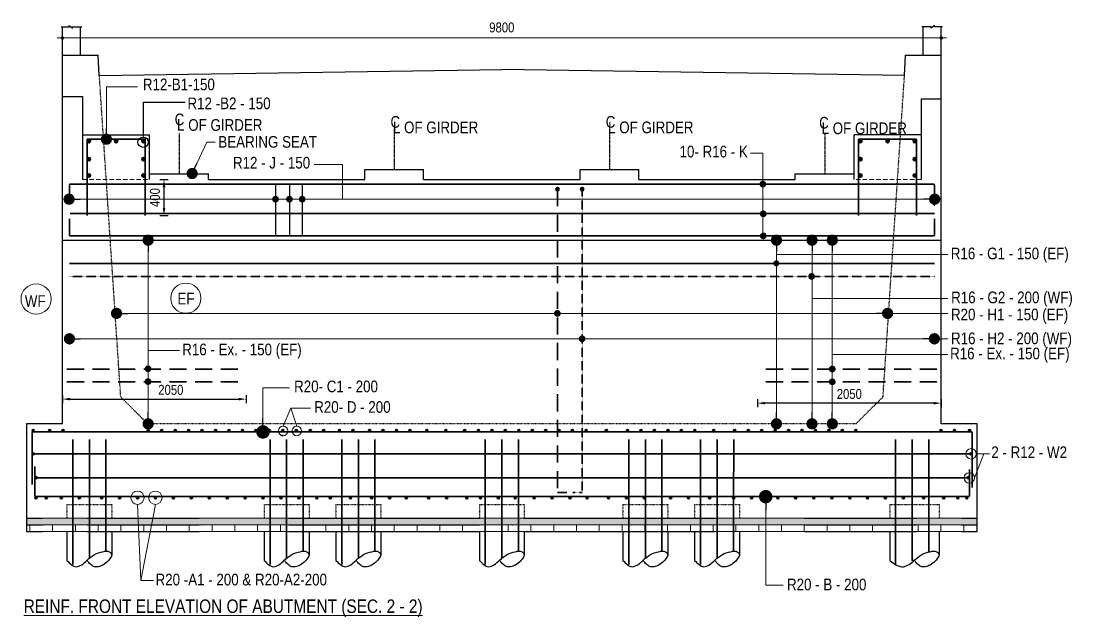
# Model space of a CAD drawing. Header units: millimetres. Extents: x -44822 to 222670, y -173707 to 25116.
# Drawn here: x 145347 to 157067, y -13335 to -6693 of the extents above; entities that cross this region are included whole.
import ezdxf

# ---------------------------------------------------------------- set-up
doc = ezdxf.new("R2010")
doc.units = ezdxf.units.MM
doc.header["$LTSCALE"] = 5
doc.header["$PDMODE"] = 2
for name, pattern in [('ACAD_ISO03W100', [30, 12, -18]), ('CENTER', [50.8, 31.75, -6.35, 6.35, -6.35]), ('DASHED', [0.75, 0.5, -0.25]), ('DASHEDX2', [38.1, 25.4, -12.7])]:
    doc.linetypes.add(name, pattern=pattern)
for name, color, linetype in [('Abutment W Line', 200, 'Continuous'), ('Ber-1', 12, 'Continuous'), ('Center Line', 34, 'Continuous'), ('Girder Line', 11, 'Continuous'), ('Pile', 11, 'Continuous'), ('Ralling', 6, 'Continuous'), ('SEC', 25, 'Continuous')]:
    doc.layers.add(name, color=color, linetype=linetype)
for name, color, linetype, lineweight in [('Ber', 12, 'Continuous', 35), ('Ber Top', 12, 'Continuous', 35), ('Dimision', 4, 'Continuous', 13), ('hatch', 7, 'Continuous', 0), ('Pire Line', 200, 'Continuous', 25), ('Text', 7, 'Continuous', 0)]:
    doc.layers.add(name, color=color, linetype=linetype, lineweight=lineweight)
doc.styles.get("Standard").update_dxf_attribs({"font": 'ARIALN.TTF'})
doc.dimstyles.new('dim_90', dxfattribs={"dimtxt": 90, "dimasz": 60, "dimexe": 45, "dimexo": 45, "dimgap": 45, "dimtad": 1, "dimdec": 0, "dimlfac": -1, "dimzin": 0, "dimdsep": 46, "dimtxsty": 'Standard', "dimcen": 45, "dimadec": 0, "dimazin": 0, "dimtfac": 1, "dimtdec": 0, "dimtix": 1, "dimtofl": 0, "dimtmove": 0, "dimatfit": 3, "dimfxl": 45, "dimfxlon": 1, "dimtolj": 1, "dimtzin": 0, "dimarcsym": 0})
doc.dimstyles.new('ISO-25', dxfattribs={"dimtxt": 75, "dimasz": 45, "dimexe": 125, "dimexo": 75.625, "dimgap": 60, "dimtad": 1, "dimdec": 0, "dimtxsty": 'Standard', "dimblk": 'DOT', "dimcen": 52.5, "dimclrd": 256, "dimclre": 256, "dimclrt": 256, "dimadec": 0, "dimazin": 0, "dimtfac": 1, "dimtdec": 0, "dimtix": 1, "dimtmove": 0, "dimatfit": 3, "dimldrblk": 'DOT', "dimfxl": 1, "dimlwd": -1, "dimarcsym": 0})
doc.dimstyles.new('ISO-75', dxfattribs={"dimtxt": 75, "dimasz": 1, "dimexe": 75, "dimexo": 75, "dimgap": 60, "dimtad": 1, "dimdec": 0, "dimtxsty": 'Standard', "dimblk": 'D_TIC', "dimcen": 52.5, "dimclrd": 256, "dimclre": 256, "dimclrt": 256, "dimadec": 0, "dimazin": 0, "dimtfac": 1, "dimtdec": 0, "dimtix": 1, "dimtmove": 0, "dimatfit": 3, "dimldrblk": 'DOT', "dimfxl": 75, "dimfxlon": 1, "dimlwd": -1, "dimarcsym": 0})

# ---------------------------------------------------------------- blocks, each defined once
blk = doc.blocks.new('_Dot')
at = {"color": 0, "linetype": 'ByBlock', "lineweight": -2}
blk.add_line((-0.5, 0), (-1, 0), dxfattribs=at)
at = {"color": 0, "linetype": 'ByBlock', "const_width": 0.5}
blk.add_lwpolyline([(-0.25, 0, 1), (0.25, 0, 1)], format="xyb", close=True, dxfattribs=at)
blk = doc.blocks.new('D_TIC')
at = {"layer": 'Dimision', "ltscale": 5}
for p, q in [((-60, 0), (60, 0)), ((0, 60), (0, -60))]:
    blk.add_line(p, q, dxfattribs=at)
at = {"layer": 'Dimision', "ltscale": 5, "const_width": 20}
blk.add_lwpolyline([(-10, 0, 1), (10, 0, 1)], format="xyb", close=True, dxfattribs=at)
blk = doc.blocks.new('*D227')
at = {"layer": 'Defpoints', "color": 0, "lineweight": 50, "transparency": 16777216}
for p in [(155609, -6881), (145809, -7120), (155609, -7095)]:
    blk.add_point(p, dxfattribs=at)
at = {"layer": 'Dimision', "lineweight": -2, "transparency": 16777216}
for p, q in [((145809, -6956), (145809, -6806)), ((155609, -6956), (155609, -6806))]:
    blk.add_line(p, q, dxfattribs=at)
at = {"layer": 'Dimision', "transparency": 16777216}
blk.add_line((145810, -6881), (155608, -6881), dxfattribs=at)
at = {"layer": 'Dimision', "transparency": 16777216, "rotation": 180}
blk.add_blockref('D_TIC', (145809, -6881), dxfattribs=at)
at = {"layer": 'Dimision', "transparency": 16777216}
blk.add_blockref('D_TIC', (155609, -6881), dxfattribs=at)
at = {"layer": 'Dimision', "transparency": 16777216, "insert": (150709, -6765), "char_height": 110, "attachment_point": 5}
blk.add_mtext('9800', dxfattribs=at)
blk = doc.blocks.new('*D243')
at = {"layer": 'Defpoints', "color": 0, "lineweight": 50, "transparency": 16777216}
for p in [(145809, -10714), (147859, -10714), (147859, -10907)]:
    blk.add_point(p, dxfattribs=at)
at = {"layer": 'Dimision', "color": 0, "lineweight": -2, "transparency": 16777216}
for p, q in [((145809, -10862), (145809, -10952)), ((147859, -10862), (147859, -10952)), ((145894, -10907), (147774, -10907))]:
    blk.add_line(p, q, dxfattribs=at)
at = {"layer": 'Dimision', "color": 0, "lineweight": 50, "transparency": 16777216}
for points in [[(145894, -10892), (145894, -10921), (145809, -10907)], [(147774, -10892), (147774, -10921), (147859, -10907)]]:
    blk.add_solid(points, dxfattribs=at)
at = {"layer": 'Dimision', "color": 0, "transparency": 16777216, "insert": (147018, -10804), "char_height": 110, "attachment_point": 5}
blk.add_mtext('\\A1;2050', dxfattribs=at)
blk = doc.blocks.new('*D244')
at = {"layer": 'Defpoints', "color": 0, "lineweight": 50, "transparency": 16777216}
for p in [(153559, -10714), (155609, -10714), (153559, -10952)]:
    blk.add_point(p, dxfattribs=at)
at = {"layer": 'Dimision', "color": 0, "lineweight": -2, "transparency": 16777216}
for p, q in [((153559, -10907), (153559, -10997)), ((155524, -10952), (153644, -10952)), ((155609, -10907), (155609, -10997))]:
    blk.add_line(p, q, dxfattribs=at)
at = {"layer": 'Dimision', "color": 0, "lineweight": 50, "transparency": 16777216}
for points in [[(153644, -10937), (153644, -10966), (153559, -10952)], [(155524, -10937), (155524, -10966), (155609, -10952)]]:
    blk.add_solid(points, dxfattribs=at)
at = {"layer": 'Dimision', "color": 0, "transparency": 16777216, "insert": (154584, -10850), "char_height": 110, "attachment_point": 5}
blk.add_mtext('\\A1;2050', dxfattribs=at)
blk = doc.blocks.new('*D248')
at = {"layer": 'Defpoints', "color": 0, "lineweight": 50, "transparency": 16777216}
for p in [(146732, -8460), (146942, -8460), (146732, -8860)]:
    blk.add_point(p, dxfattribs=at)
at = {"layer": 'Dimision', "color": 0, "lineweight": -2, "transparency": 16777216}
for p, q in [((146897, -8460), (146987, -8460)), ((146942, -8775), (146942, -8545)), ((146897, -8860), (146987, -8860))]:
    blk.add_line(p, q, dxfattribs=at)
at = {"layer": 'Dimision', "color": 0, "lineweight": 50, "transparency": 16777216}
for points in [[(146928, -8545), (146957, -8545), (146942, -8460)], [(146928, -8775), (146957, -8775), (146942, -8860)]]:
    blk.add_solid(points, dxfattribs=at)
at = {"layer": 'Dimision', "color": 0, "transparency": 16777216, "insert": (146841, -8660), "char_height": 110, "attachment_point": 5, "rotation": 90}
blk.add_mtext('\\A1;400', dxfattribs=at)

msp = doc.modelspace()

# ---------------------------------------------------------------- hatches: boundary and pattern name
at = {"layer": 'Ber'}
for points in [[(146084.2, -8029.6, 1), (146123.3, -8029.6, 1)], [(146427.7, -8029.6, -1), (146388.7, -8029.6, -1)], [(146732.2, -8029.6, -1), (146693.1, -8029.6, -1)], [(154686.7, -8029.6, 1), (154725.8, -8029.6, 1)], [(154991.2, -8029.6, 1), (155030.2, -8029.6, 1)], [(155334.7, -8029.6, -1), (155295.6, -8029.6, -1)], [(146084.2, -8231.8, 1), (146123.3, -8231.8, 1)], [(146732.2, -8231.8, -1), (146693.1, -8231.8, -1)], [(154686.7, -8231.8, 1), (154725.8, -8231.8, 1)], [(155334.7, -8231.8, -1), (155295.6, -8231.8, -1)], [(146084.2, -8414.9, 1), (146123.3, -8414.9, 1)], [(146732.2, -8414.9, -1), (146693.1, -8414.9, -1)], [(154686.7, -8414.9, 1), (154725.8, -8414.9, 1)], [(155334.7, -8414.9, -1), (155295.6, -8414.9, -1)], [(151347.4, -8566.6, 1), (151309.9, -8566.6, 1)], [(151622.6, -8566.6, 1), (151585.1, -8566.6, 1)], [(145495.8, -11259.6, 1), (145470.8, -11259.6, 1)], [(145679.4, -11259.6, 1), (145654.4, -11259.6, 1)], [(145829.4, -11259.6, 1), (145804.4, -11259.6, 1)], [(146779.4, -11259.6, 1), (146754.4, -11259.6, 1)], [(146929.4, -11259.6, 1), (146904.4, -11259.6, 1)], [(147079.4, -11259.6, 1), (147054.4, -11259.6, 1)], [(147229.4, -11259.6, 1), (147204.4, -11259.6, 1)], [(147379.4, -11259.6, 1), (147354.4, -11259.6, 1)], [(147529.4, -11259.6, 1), (147504.4, -11259.6, 1)], [(147679.4, -11259.6, 1), (147654.4, -11259.6, 1)], [(147829.4, -11259.6, 1), (147804.4, -11259.6, 1)], [(147979.4, -11259.6, 1), (147954.4, -11259.6, 1)], [(148129.4, -11259.6, 1), (148104.4, -11259.6, 1)], [(148279.4, -11259.6, 1), (148254.4, -11259.6, 1)], [(148429.4, -11259.6, 1), (148404.4, -11259.6, 1)], [(148586, -11259.6, 1), (148561, -11259.6, 1)], [(148734.9, -11259.6, 1), (148709.9, -11259.6, 1)], [(148911, -11259.6, 1), (148886, -11259.6, 1)], [(149061, -11259.6, 1), (149036, -11259.6, 1)], [(149247.1, -11259.6, 1), (149222.1, -11259.6, 1)], [(149397.1, -11259.6, 1), (149372.1, -11259.6, 1)], [(149547.1, -11259.6, 1), (149522.1, -11259.6, 1)], [(149697.1, -11259.6, 1), (149672.1, -11259.6, 1)], [(149885.5, -11259.6, 1), (149860.5, -11259.6, 1)], [(150097.1, -11259.6, 1), (150072.1, -11259.6, 1)], [(150307.8, -11259.6, 1), (150282.8, -11259.6, 1)], [(150461, -11259.6, 1), (150436, -11259.6, 1)], [(150611, -11259.6, 1), (150586, -11259.6, 1)], [(150761, -11259.6, 1), (150736, -11259.6, 1)], [(150911, -11259.6, 1), (150886, -11259.6, 1)], [(151061, -11259.6, 1), (151036, -11259.6, 1)], [(151211, -11259.6, 1), (151186, -11259.6, 1)], [(151361, -11259.6, 1), (151336, -11259.6, 1)], [(151509, -11259.6, 1), (151484, -11259.6, 1)], [(151662.1, -11259.6, 1), (151637.1, -11259.6, 1)], [(151888, -11259.6, 1), (151863, -11259.6, 1)], [(152123.5, -11259.6, 1), (152098.5, -11259.6, 1)], [(152273.5, -11259.6, 1), (152248.5, -11259.6, 1)], [(152423.5, -11259.6, 1), (152398.5, -11259.6, 1)], [(152573.5, -11259.6, 1), (152548.5, -11259.6, 1)], [(152723.5, -11259.6, 1), (152698.5, -11259.6, 1)], [(152873.5, -11259.6, 1), (152848.5, -11259.6, 1)], [(153084, -11259.6, 1), (153059, -11259.6, 1)], [(153319.4, -11259.6, 1), (153294.4, -11259.6, 1)], [(153469.4, -11259.6, 1), (153444.4, -11259.6, 1)], [(153619.4, -11259.6, 1), (153594.4, -11259.6, 1)], [(153769.4, -11259.6, 1), (153744.4, -11259.6, 1)], [(153919.4, -11259.6, 1), (153894.4, -11259.6, 1)], [(154069.4, -11259.6, 1), (154044.4, -11259.6, 1)], [(154219.4, -11259.6, 1), (154194.4, -11259.6, 1)], [(154369.4, -11259.6, 1), (154344.4, -11259.6, 1)], [(154519.4, -11259.6, 1), (154494.4, -11259.6, 1)], [(154669.4, -11259.6, 1), (154644.4, -11259.6, 1)], [(155619.4, -11259.6, 1), (155594.4, -11259.6, 1)], [(155769.4, -11259.6, 1), (155744.4, -11259.6, 1)], [(155912.4, -11259.6, 1), (155937.4, -11259.6, 1)], [(145496.8, -11516.2, -1), (145471.8, -11516.2, -1)], [(155928.7, -11516.2, 1), (155953.7, -11516.2, 1)], [(145526, -11782.5, -1), (145501, -11782.5, -1)], [(155899.5, -11782.5, 1), (155924.5, -11782.5, 1)], [(145525.8, -12004.6, -1), (145500.8, -12004.6, -1)], [(145641.5, -12004.6, -1), (145616.5, -12004.6, -1)], [(145809.4, -12004.6, -1), (145784.4, -12004.6, -1)], [(146009.4, -12004.6, -1), (145984.4, -12004.6, -1)], [(146259.4, -12004.6, -1), (146234.4, -12004.6, -1)], [(146459.4, -12004.6, -1), (146434.4, -12004.6, -1)], [(146659.4, -12004.6, -1), (146634.4, -12004.6, -1)], [(146859.4, -12004.6, -1), (146834.4, -12004.6, -1)], [(147059.4, -12004.6, -1), (147034.4, -12004.6, -1)], [(147259.4, -12004.6, -1), (147234.4, -12004.6, -1)], [(147459.4, -12004.6, -1), (147434.4, -12004.6, -1)], [(147659.4, -12004.6, -1), (147634.4, -12004.6, -1)], [(147859.4, -12004.6, -1), (147834.4, -12004.6, -1)], [(148059, -12004.6, -1), (148034, -12004.6, -1)], [(148259, -12004.6, -1), (148234, -12004.6, -1)], [(148459, -12004.6, -1), (148434, -12004.6, -1)], [(148659, -12004.6, -1), (148634, -12004.6, -1)], [(148808, -12004.6, -1), (148783, -12004.6, -1)], [(149034, -12004.6, -1), (149009, -12004.6, -1)], [(149270.2, -12004.6, -1), (149245.2, -12004.6, -1)], [(149470.2, -12004.6, -1), (149445.2, -12004.6, -1)], [(149656.4, -12004.6, -1), (149631.4, -12004.6, -1)], [(149906.9, -12004.6, -1), (149881.9, -12004.6, -1)], [(150106.9, -12004.6, -1), (150081.9, -12004.6, -1)], [(150330.9, -12004.6, -1), (150305.9, -12004.6, -1)], [(150484, -12004.6, -1), (150459, -12004.6, -1)], [(150684, -12004.6, -1), (150659, -12004.6, -1)], [(150870.3, -12004.6, -1), (150845.3, -12004.6, -1)], [(151082.3, -12004.6, -1), (151057.3, -12004.6, -1)], [(151282.3, -12004.6, -1), (151257.3, -12004.6, -1)], [(151482.3, -12004.6, -1), (151457.3, -12004.6, -1)], [(151673.7, -12004.6, -1), (151648.7, -12004.6, -1)], [(151911.4, -12004.6, -1), (151886.4, -12004.6, -1)], [(152111.4, -12004.6, -1), (152086.4, -12004.6, -1)], [(152311.4, -12004.6, -1), (152286.4, -12004.6, -1)], [(152603.5, -12004.6, -1), (152578.5, -12004.6, -1)], [(152803.5, -12004.6, -1), (152778.5, -12004.6, -1)], [(153038.9, -12004.6, -1), (153013.9, -12004.6, -1)], [(153307.3, -12004.6, -1), (153282.3, -12004.6, -1)], [(153507.3, -12004.6, -1), (153482.3, -12004.6, -1)], [(153799.4, -12004.6, -1), (153774.4, -12004.6, -1)], [(153999.4, -12004.6, -1), (153974.4, -12004.6, -1)], [(154201.2, -12004.6, -1), (154176.2, -12004.6, -1)], [(154402.1, -12004.6, -1), (154377.1, -12004.6, -1)], [(154602.1, -12004.6, -1), (154577.1, -12004.6, -1)], [(154799.4, -12004.6, -1), (154774.4, -12004.6, -1)], [(154999.4, -12004.6, -1), (154974.4, -12004.6, -1)], [(155199.4, -12004.6, -1), (155174.4, -12004.6, -1)], [(155425.3, -12004.6, -1), (155400.3, -12004.6, -1)], [(155649.4, -12004.6, -1), (155624.4, -12004.6, -1)], [(155806.5, -12004.6, -1), (155781.5, -12004.6, -1)], [(155907.4, -12004.6, 1), (155882.4, -12004.6, 1)]]:
    msp.add_hatch(color=256, dxfattribs=at).paths.add_polyline_path(points)
at = {"layer": 'Dimision'}
h = msp.add_hatch(color=256, dxfattribs=at)
h.paths.add_polyline_path([(153657.6, -8510.1), (153581.7, -8510.1, 1)])
h.paths.add_polyline_path([(153581.7, -8510.1), (153657.6, -8510.1, 1)])
h = msp.add_hatch(color=256, dxfattribs=at)
h.paths.add_polyline_path([(148223.3, -8678.4), (148147.4, -8678.4, 1)])
h.paths.add_polyline_path([(148147.4, -8678.4), (148223.3, -8678.4, 1)])
h = msp.add_hatch(color=256, dxfattribs=at)
h.paths.add_polyline_path([(148378.5, -8678.4), (148302.6, -8678.4, 1)])
h.paths.add_polyline_path([(148302.6, -8678.4), (148378.5, -8678.4, 1)])
h = msp.add_hatch(color=256, dxfattribs=at)
h.paths.add_polyline_path([(148521.1, -8678.4), (148445.2, -8678.4, 1)])
h.paths.add_polyline_path([(148445.2, -8678.4), (148521.1, -8678.4, 1)])
h = msp.add_hatch(color=256, dxfattribs=at)
h.paths.add_polyline_path([(153662.5, -8841.6), (153586.6, -8841.6, 1)])
h.paths.add_polyline_path([(153586.6, -8841.6), (153662.5, -8841.6, 1)])
h = msp.add_hatch(color=256, dxfattribs=at)
h.paths.add_polyline_path([(153662.5, -9087.6), (153586.6, -9087.6, 1)])
h.paths.add_polyline_path([(153586.6, -9087.6), (153662.5, -9087.6, 1)])
h = msp.add_hatch(color=256, dxfattribs=at)
h.paths.add_polyline_path([(153803.9, -9393.3), (153736.4, -9393.3, 1)])
h.paths.add_polyline_path([(153736.4, -9393.3), (153803.9, -9393.3, 1)])
h = msp.add_hatch(color=256, dxfattribs=at)
h.paths.add_polyline_path([(154201.5, -9539), (154125.6, -9539, 1)])
h.paths.add_polyline_path([(154125.6, -9539), (154201.5, -9539, 1)])
h = msp.add_hatch(color=256, dxfattribs=at)
h.paths.add_polyline_path([(151366.6, -9951.1), (151290.7, -9951.1, 1)])
h.paths.add_polyline_path([(151290.7, -9951.1), (151366.6, -9951.1, 1)])
h = msp.add_hatch(color=256, dxfattribs=at)
h.paths.add_polyline_path([(151641.8, -10234.1), (151565.9, -10234.1, 1)])
h.paths.add_polyline_path([(151565.9, -10234.1), (151641.8, -10234.1, 1)])
h = msp.add_hatch(color=256, dxfattribs=at)
h.paths.add_polyline_path([(146802, -10568.7), (146726.1, -10568.7, 1)])
h.paths.add_polyline_path([(146726.1, -10568.7), (146802, -10568.7, 1)])
h = msp.add_hatch(color=256, dxfattribs=at)
h.paths.add_polyline_path([(154356, -10571), (154431.9, -10571, -1)])
h.paths.add_polyline_path([(154431.9, -10571), (154356, -10571, -1)])
h = msp.add_hatch(color=256, dxfattribs=at)
h.paths.add_polyline_path([(146802, -10712), (146726.1, -10712, 1)])
h.paths.add_polyline_path([(146726.1, -10712), (146802, -10712, 1)])
h = msp.add_hatch(color=256, dxfattribs=at)
h.paths.add_polyline_path([(154356, -10714.2), (154431.9, -10714.2, -1)])
h.paths.add_polyline_path([(154431.9, -10714.2), (154356, -10714.2, -1)])
at = {"layer": 'hatch', "ltscale": 5}
h = msp.add_hatch(dxfattribs=at)
h.set_pattern_fill('AR-CONC', color=256, style=0)
h.set_pattern_definition([(50, (113441.85, -6794.22), (182.18467, -15.9391), [19.05, -209.55]), (355, (113441.85, -6794.22), (-35.2428, 191.05664), [15.24, -167.64]), (100.451, (113457.03, -6795.55), (146.9425, 175.1167), [16.19, -178.09]), (46.1842, (113441.85, -6743.42), (271.079, -42.0423), [28.575, -314.325]), (96.6356, (113464.44, -6746.92), (237.4042, 247.4256), [24.285, -267.135]), (351.184, (113441.85, -6743.42), (237.4046, 247.4251), [22.86, -251.46]), (21, (113467.25, -6756.12), (151.6149, -102.2655), [19.05, -209.55]), (326, (113467.25, -6756.12), (61.802, 184.188), [15.24, -167.64]), (71.4514, (113479.88, -6764.64), (213.4165, 81.92286), [16.19, -178.09]), (37.5, (113441.85, -6794.22), (3.0886, 84.55504), [0, -165.608, 0, -170.18, 0, -168.275]), (7.5, (113441.85, -6794.22), (66.81966, 100.18057), [0, -97.028, 0, -161.798, 0, -64.135]), (327.5, (113385.205, -6794.22), (135.5906, -5.72874), [0, -63.5, 0, -198.12, 0, -262.89]), (317.5, (113359.8, -6794.22), (148.12918, 25.4265), [0, -82.55, 0, -131.572, 0, -186.69])])
h.paths.add_polyline_path([(145409.4, -12232.1), (156009.4, -12232.1), (156009.4, -12307.1), (145409.4, -12307.1)])
at = {"layer": 'hatch'}
h = msp.add_hatch(dxfattribs=at)
h.set_pattern_fill('BRICK', color=256, scale=20, style=0)
h.set_pattern_definition([(0, (113441.85, -6794.22), (0, 127), []), (90, (113441.85, -6794.22), (-254, 2e-14), [127, -127]), (90, (113568.85, -6794.22), (-254, 2e-14), [-127, 127])])
edge = h.paths.add_edge_path()
edge.add_line((150524.4, -12307.1), (156009.4, -12307.1))
edge.add_line((156009.4, -12307.1), (156009.4, -12382.1))
edge.add_line((156009.4, -12382.1), (145409.4, -12382.1))
edge.add_line((145409.4, -12382.1), (145409.4, -12307.1))
edge.add_line((145409.4, -12307.1), (150459.4, -12307.1))

# ---------------------------------------------------------------- linework, layer by layer
at = {"layer": 'Abutment W Line'}
for p, q in [((145809.4, -7534.8), (146034.4, -7534.8)), ((146034.4, -7534.8), (146034.4, -8460.1)), ((155384.4, -7559.8), (155609.4, -7559.8)), ((155384.4, -7559.8), (155384.4, -8460.1)), ((146034.4, -7960.1), (146781.9, -7960.1)), ((146781.9, -8459.8), (146781.9, -7960.1)), ((155384.4, -7960.1), (154636.9, -7960.1)), ((154636.9, -8459.8), (154636.9, -7960.1)), ((146781.9, -8394.8), (147436.9, -8394.8)), ((147436.9, -8459.8), (147436.9, -8394.8)), ((149181.9, -8347.5), (149836.9, -8347.5)), ((149181.9, -8460.5), (149181.9, -8347.5)), ((149836.9, -8460.5), (149836.9, -8347.5)), ((151581.9, -8347.5), (152236.9, -8347.5)), ((151581.9, -8460.5), (151581.9, -8347.5)), ((152236.9, -8460.5), (152236.9, -8347.5)), ((153981.9, -8395.5), (154636.9, -8395.5)), ((153981.9, -8460.5), (153981.9, -8395.5)), ((154636.9, -8460.1), (154636.9, -8395.5)), ((147436.9, -8460.1), (149181.9, -8460.1)), ((149836.9, -8460.1), (151581.9, -8460.1)), ((152236.9, -8460.1), (153981.9, -8460.1)), ((145809.4, -9135.1), (155609.4, -9135.1))]:
    msp.add_line(p, q, dxfattribs=at)
at = {"layer": 'Abutment W Line', "linetype": 'DASHED', "lineweight": 5, "ltscale": 20}
for p, q in [((146034.4, -8460.1), (146781.9, -8460.1)), ((155384.4, -8460.1), (154636.9, -8460.1))]:
    msp.add_line(p, q, dxfattribs=at)
at = {"layer": 'Ber'}
for p, q in [((146084.4, -8010.1), (146731.9, -8010.1)), ((146084.4, -8859.8), (146084.4, -8010.1)), ((146731.9, -8859.8), (146731.9, -8010.1)), ((155334.4, -8010.1), (154686.9, -8010.1)), ((154686.9, -8859.8), (154686.9, -8010.1)), ((155334.4, -8859.8), (155334.4, -8010.1)), ((145886.6, -8697.6), (145886.6, -8520.1)), ((145896.6, -8510.1), (155525.2, -8510.1)), ((155534.4, -8697.6), (155534.4, -8520.1)), ((145886.6, -9075.1), (145886.6, -8897.6)), ((145896.6, -8839.1), (155533.4, -8839.1)), ((155534.4, -9075.1), (155534.4, -8897.6)), ((145896.6, -9085.1), (155521.6, -9085.1)), ((145886.5, -9393.3), (155534.4, -9393.3)), ((145470.8, -11284.6), (145470.8, -11857.4)), ((155946.2, -11272.1), (145483.3, -11272.1)), ((146109.4, -11355.2), (146109.4, -12684.7)), ((148309.4, -11355.2), (148309.4, -12684.7)), ((149109.4, -11355.2), (149109.4, -12684.7)), ((150709.4, -11355.2), (150709.4, -12684.7)), ((152309.4, -11355.2), (152309.4, -12684.7)), ((153109.4, -11355.2), (153109.4, -12684.7)), ((155284.4, -11355.2), (155284.4, -12710.7)), ((155955.2, -11891), (155955.2, -11284.6)), ((145484.3, -11516.2), (155941.2, -11516.2)), ((145500.8, -11979.6), (145500.8, -11656.1)), ((155925.2, -11690), (155925.2, -11979.6)), ((155912, -11782.5), (145516.1, -11782.5)), ((155912.3, -11992.1), (145513.3, -11992.1))]:
    msp.add_line(p, q, dxfattribs=at)
at = {"layer": 'Ber', "linetype": 'DASHEDX2', "ltscale": 0.02}
for p, q in [((151603.8, -8566.6), (151603.8, -11946.3)), ((145886.5, -9539), (155534.4, -9539))]:
    msp.add_line(p, q, dxfattribs=at)
at = {"layer": 'Ber'}
for points in [[(145924.1, -11355.8), (145924.4, -12082.1), (145924.4, -12748.3)], [(146294.8, -11355.8), (146294.4, -12082.1), (146294.4, -12601.9)], [(148124.1, -11355.8), (148124.4, -12082.1), (148124.4, -12748.3)], [(148272.2, -11310.6), (148249.2, -11310.6)], [(148494.8, -11355.8), (148494.4, -12082.1), (148494.4, -12601.9)], [(148924.1, -11355.8), (148924.4, -12082.1), (148924.4, -12748.3)], [(149294.8, -11355.8), (149294.4, -12082.1), (149294.4, -12601.9)], [(150524.1, -11355.8), (150524.4, -12082.1), (150524.4, -12748.3)], [(150894.8, -11355.8), (150894.4, -12082.1), (150894.4, -12601.9)], [(152124.1, -11355.8), (152124.4, -12082.1), (152124.4, -12748.3)], [(152494.8, -11355.8), (152494.4, -12082.1), (152494.4, -12601.9)], [(152924.1, -11355.8), (152924.4, -12082.1), (152924.4, -12748.3)], [(153294.8, -11355.8), (153294.4, -12082.1), (153294.4, -12601.9)], [(155099.1, -11355.8), (155099.4, -12082.1), (155099.4, -12748.3)], [(155469.8, -11355.8), (155469.4, -12082.1), (155469.4, -12611.5)]]:
    msp.add_lwpolyline(points, dxfattribs=at)
at = {"layer": 'Ber', "linetype": 'DASHEDX2', "ltscale": 0.02}
msp.add_lwpolyline([(151603.8, -11946.3), (151500.2, -11946.3)], dxfattribs=at)
at = {"layer": 'Ber'}
for centre, radius in [((146103.7, -8029.6), 19.5), ((146408.2, -8029.6), 19.5), ((146712.7, -8029.6), 19.5), ((154706.2, -8029.6), 19.5), ((155010.7, -8029.6), 19.5), ((155315.2, -8029.6), 19.5), ((146103.7, -8231.8), 19.5), ((146712.7, -8231.8), 19.5), ((154706.2, -8231.8), 19.5), ((155315.2, -8231.8), 19.5), ((146103.7, -8414.9), 19.5), ((146712.7, -8414.9), 19.5), ((154706.2, -8414.9), 19.5), ((155315.2, -8414.9), 19.5), ((151328.6, -8566.6), 18.8), ((151603.8, -8566.6), 18.8), ((145483.3, -11259.6), 12.5), ((145666.9, -11259.6), 12.5), ((145816.9, -11259.6), 12.5), ((146766.9, -11259.6), 12.5), ((146916.9, -11259.6), 12.5), ((147066.9, -11259.6), 12.5), ((147216.9, -11259.6), 12.5), ((147366.9, -11259.6), 12.5), ((147516.9, -11259.6), 12.5), ((147666.9, -11259.6), 12.5), ((147816.9, -11259.6), 12.5), ((147966.9, -11259.6), 12.5), ((148116.9, -11259.6), 12.5), ((148266.9, -11259.6), 12.5), ((148416.9, -11259.6), 12.5), ((148573.5, -11259.6), 12.5), ((148722.4, -11259.6), 12.5), ((148898.5, -11259.6), 12.5), ((149048.5, -11259.6), 12.5), ((149234.6, -11259.6), 12.5), ((149384.6, -11259.6), 12.5), ((149534.6, -11259.6), 12.5), ((149684.6, -11259.6), 12.5), ((149873, -11259.6), 12.5), ((150084.6, -11259.6), 12.5), ((150295.3, -11259.6), 12.5), ((150448.5, -11259.6), 12.5), ((150598.5, -11259.6), 12.5), ((150748.5, -11259.6), 12.5), ((150898.5, -11259.6), 12.5), ((151048.5, -11259.6), 12.5), ((151198.5, -11259.6), 12.5), ((151348.5, -11259.6), 12.5), ((151496.5, -11259.6), 12.5), ((151649.6, -11259.6), 12.5), ((151875.5, -11259.6), 12.5), ((152111, -11259.6), 12.5), ((152261, -11259.6), 12.5), ((152411, -11259.6), 12.5), ((152561, -11259.6), 12.5), ((152711, -11259.6), 12.5), ((152861, -11259.6), 12.5), ((153071.5, -11259.6), 12.5), ((153306.9, -11259.6), 12.5), ((153456.9, -11259.6), 12.5), ((153606.9, -11259.6), 12.5), ((153756.9, -11259.6), 12.5), ((153906.9, -11259.6), 12.5), ((154056.9, -11259.6), 12.5), ((154206.9, -11259.6), 12.5), ((154356.9, -11259.6), 12.5), ((154506.9, -11259.6), 12.5), ((154656.9, -11259.6), 12.5), ((155606.9, -11259.6), 12.5), ((155756.9, -11259.6), 12.5), ((155924.9, -11259.6), 12.5), ((145484.3, -11516.2), 12.5), ((155941.2, -11516.2), 12.5), ((145513.5, -11782.5), 12.5), ((155912, -11782.5), 12.5), ((145513.3, -12004.6), 12.5), ((145629, -12004.6), 12.5), ((145796.9, -12004.6), 12.5), ((145996.9, -12004.6), 12.5), ((146246.9, -12004.6), 12.5), ((146446.9, -12004.6), 12.5), ((146646.9, -12004.6), 12.5), ((146846.9, -12004.6), 12.5), ((147046.9, -12004.6), 12.5), ((147246.9, -12004.6), 12.5), ((147446.9, -12004.6), 12.5), ((147646.9, -12004.6), 12.5), ((147846.9, -12004.6), 12.5), ((148046.5, -12004.6), 12.5), ((148246.5, -12004.6), 12.5), ((148446.5, -12004.6), 12.5), ((148646.5, -12004.6), 12.5), ((148795.5, -12004.6), 12.5), ((149021.5, -12004.6), 12.5), ((149257.7, -12004.6), 12.5), ((149457.7, -12004.6), 12.5), ((149643.9, -12004.6), 12.5), ((149894.4, -12004.6), 12.5), ((150094.4, -12004.6), 12.5), ((150318.4, -12004.6), 12.5), ((150471.5, -12004.6), 12.5), ((150671.5, -12004.6), 12.5), ((150857.8, -12004.6), 12.5), ((151069.8, -12004.6), 12.5), ((151269.8, -12004.6), 12.5), ((151469.8, -12004.6), 12.5), ((151661.2, -12004.6), 12.5), ((151898.9, -12004.6), 12.5), ((152098.9, -12004.6), 12.5), ((152298.9, -12004.6), 12.5), ((152591, -12004.6), 12.5), ((152791, -12004.6), 12.5), ((153026.4, -12004.6), 12.5), ((153294.8, -12004.6), 12.5), ((153494.8, -12004.6), 12.5), ((153786.9, -12004.6), 12.5), ((153986.9, -12004.6), 12.5), ((154188.7, -12004.6), 12.5), ((154389.6, -12004.6), 12.5), ((154589.6, -12004.6), 12.5), ((154786.9, -12004.6), 12.5), ((154986.9, -12004.6), 12.5), ((155186.9, -12004.6), 12.5), ((155412.8, -12004.6), 12.5), ((155636.9, -12004.6), 12.5), ((155794, -12004.6), 12.5), ((155894.9, -12004.6), 12.5)]:
    msp.add_circle(centre, radius, dxfattribs=at)
for centre, radius, start, end in [((145896.6, -8520.1), 10, 90, 180), ((155524.4, -8520.1), 10, 0, 90), ((145896.6, -9075.1), 10, 180, 270), ((155524.4, -9075.1), 10, 253.6914, 0), ((145483.3, -11284.6), 12.5, 90, 180), ((155942.7, -11284.6), 12.5, 0, 90), ((145484.3, -11516.2), 12.5, 90, 180), ((155941.2, -11516.2), 12.5, 0, 90), ((145516.1, -11782.5), 12.5, 90, 180), ((155912, -11782.5), 12.5, 0, 90), ((145513.3, -11979.6), 12.5, 180, 270), ((155912.7, -11979.6), 12.5, 270, 0)]:
    msp.add_arc(centre, radius, start, end, dxfattribs=at)
at = {"layer": 'Ber Top', "linetype": 'DASHEDX2', "ltscale": 1.5}
for p, q in [((151328.6, -8566.6), (151328.6, -11946.3)), ((145859.5, -10571), (147859.5, -10571)), ((155559.4, -10571), (153559.4, -10571)), ((145859.5, -10714.2), (147859.5, -10714.2)), ((155559.4, -10714.2), (153559.4, -10714.2))]:
    msp.add_line(p, q, dxfattribs=at)
msp.add_lwpolyline([(151432.2, -11946.3), (151328.6, -11946.3)], dxfattribs=at)
at = {"layer": 'Ber-1'}
for p, q in [((148185.4, -8510.1), (148185.4, -9085.1)), ((148340.5, -8510.1), (148340.5, -9085.1)), ((148483.2, -8510.1), (148483.2, -9085.1))]:
    msp.add_line(p, q, dxfattribs=at)
at = {"layer": 'Center Line', "linetype": 'CENTER', "ltscale": 0.02}
for p, q in [((147109.4, -7940.7), (147109.4, -8394.8)), ((149509.4, -7893.3), (149509.4, -8347.5)), ((151909.4, -7893.3), (151909.4, -8347.5)), ((154309.4, -7941.3), (154309.4, -8395.5))]:
    msp.add_line(p, q, dxfattribs=at)
at = {"layer": 'Dimision'}
for p, q in [((145883.2, -8728.4), (145883.2, -8628.4)), ((153771.7, -9293.4), (155683.6, -9293.4)), ((154168.4, -9783.9), (155683.6, -9783.9)), ((145886.5, -10172.4), (145886.5, -10299.6)), ((155534.1, -10172.4), (155534.1, -10299.6))]:
    msp.add_line(p, q, dxfattribs=at)
at = {"layer": 'Dimision', "lineweight": 30, "ltscale": 5}
msp.add_line((155535.7, -8753), (155535.7, -8653), dxfattribs=at)
at = {"layer": 'Dimision', "color": 7}
for q in [(153084.4, -12307.1), (151029.6, -12307.1)]:
    msp.add_line((150959.4, -12307.1), q, dxfattribs=at)
at = {"layer": 'Dimision'}
for points in [[(153620.7, -9085.1), (153620.7, -8165.8), (153481.4, -8165.8)], [(148930.6, -8678.4), (148930.6, -8290.1), (148616.3, -8290.1)], [(146764.7, -10364.3), (147113.8, -10364.5)], [(154394, -10407.8), (155683.6, -10407.8)], [(148269.3, -11209.1), (148354.4, -11008), (148574.4, -11008)], [(148421.8, -11209.1), (148354.4, -11008), (148574.4, -11008)], [(146646.4, -12080.1), (146682.9, -12927.3), (146823.6, -12927.3)], [(146845.9, -12080.1), (146682.9, -12927.3), (146823.6, -12927.3)]]:
    msp.add_lwpolyline(points, dxfattribs=at)
at = {"layer": 'Dimision', "color": 7}
for points in [[(145409.4, -12232.1), (156009.4, -12232.1)], [(150524.4, -12307.1), (156009.4, -12307.1), (156009.4, -12382.1), (145409.4, -12382.1), (145409.4, -12307.1), (150459.4, -12307.1)]]:
    msp.add_lwpolyline(points, dxfattribs=at)
msp.add_lwpolyline([(145409.4, -12232.1), (156009.4, -12232.1), (156009.4, -12307.1), (145409.4, -12307.1)], close=True, dxfattribs=at)
at = {"layer": 'Dimision'}
for centre, radius in [((148269.3, -11261.8), 52.8), ((148421.8, -11261.8), 52.8), ((146646.4, -12005.5), 74.6), ((146845.9, -12005.5), 74.6)]:
    msp.add_circle(centre, radius, dxfattribs=at)
at = {"layer": 'Girder Line', "ltscale": 0.02}
for points in [[(145859.4, -12705.7), (145962.7, -12774.1), (146083.4, -12703.4), (146168.1, -12638.7), (146261, -12607.4), (146334.5, -12608.4), (146359.4, -12646.6), (146349.8, -12669.3), (146317.1, -12712.3), (146260.6, -12755.8), (146206.4, -12775.7), (146176.4, -12776.2), (146140.3, -12761.6), (146104.4, -12728.3), (146083.4, -12703.4)], [(148059.4, -12705.7), (148162.7, -12774.1), (148283.4, -12703.4), (148368.1, -12638.7), (148461, -12607.4), (148534.5, -12608.4), (148559.4, -12646.6), (148549.8, -12669.3), (148517.1, -12712.3), (148460.6, -12755.8), (148406.4, -12775.7), (148376.4, -12776.2), (148340.3, -12761.6), (148304.4, -12728.3), (148283.4, -12703.4)], [(148859.4, -12705.7), (148962.7, -12774.1), (149083.4, -12703.4), (149168.1, -12638.7), (149261, -12607.4), (149334.5, -12608.4), (149359.4, -12646.6), (149349.8, -12669.3), (149317.1, -12712.3), (149260.6, -12755.8), (149206.4, -12775.7), (149176.4, -12776.2), (149140.3, -12761.6), (149104.4, -12728.3), (149083.4, -12703.4)], [(150459.4, -12705.7), (150562.7, -12774.1), (150683.4, -12703.4), (150768.1, -12638.7), (150861, -12607.4), (150934.5, -12608.4), (150959.4, -12646.6), (150949.8, -12669.3), (150917.1, -12712.3), (150860.6, -12755.8), (150806.4, -12775.7), (150776.4, -12776.2), (150740.3, -12761.6), (150704.4, -12728.3), (150683.4, -12703.4)], [(150459.4, -12705.7), (150562.7, -12774.1), (150683.4, -12703.4), (150768.1, -12638.7), (150861, -12607.4), (150934.5, -12608.4), (150959.4, -12646.6), (150949.8, -12669.3), (150917.1, -12712.3), (150860.6, -12755.8), (150806.4, -12775.7), (150776.4, -12776.2), (150740.3, -12761.6), (150704.4, -12728.3), (150683.4, -12703.4)], [(150459.4, -12705.7), (150562.7, -12774.1), (150683.4, -12703.4), (150768.1, -12638.7), (150861, -12607.4), (150934.5, -12608.4), (150959.4, -12646.6), (150949.8, -12669.3), (150917.1, -12712.3), (150860.6, -12755.8), (150806.4, -12775.7), (150776.4, -12776.2), (150740.3, -12761.6), (150704.4, -12728.3), (150683.4, -12703.4)], [(152059.4, -12705.7), (152162.7, -12774.1), (152283.4, -12703.4), (152368.1, -12638.7), (152461, -12607.4), (152534.5, -12608.4), (152559.4, -12646.6), (152549.8, -12669.3), (152517.1, -12712.3), (152460.6, -12755.8), (152406.4, -12775.7), (152376.4, -12776.2), (152340.3, -12761.6), (152304.4, -12728.3), (152283.4, -12703.4)], [(152059.4, -12705.7), (152162.7, -12774.1), (152283.4, -12703.4), (152368.1, -12638.7), (152461, -12607.4), (152534.5, -12608.4), (152559.4, -12646.6), (152549.8, -12669.3), (152517.1, -12712.3), (152460.6, -12755.8), (152406.4, -12775.7), (152376.4, -12776.2), (152340.3, -12761.6), (152304.4, -12728.3), (152283.4, -12703.4)], [(152059.4, -12705.7), (152162.7, -12774.1), (152283.4, -12703.4), (152368.1, -12638.7), (152461, -12607.4), (152534.5, -12608.4), (152559.4, -12646.6), (152549.8, -12669.3), (152517.1, -12712.3), (152460.6, -12755.8), (152406.4, -12775.7), (152376.4, -12776.2), (152340.3, -12761.6), (152304.4, -12728.3), (152283.4, -12703.4)], [(152859.4, -12705.7), (152962.7, -12774.1), (153083.4, -12703.4), (153168.1, -12638.7), (153261, -12607.4), (153334.5, -12608.4), (153359.4, -12646.6), (153349.8, -12669.3), (153317.1, -12712.3), (153260.6, -12755.8), (153206.4, -12775.7), (153176.4, -12776.2), (153140.3, -12761.6), (153104.4, -12728.3), (153083.4, -12703.4)], [(152859.4, -12705.7), (152962.7, -12774.1), (153083.4, -12703.4), (153168.1, -12638.7), (153261, -12607.4), (153334.5, -12608.4), (153359.4, -12646.6), (153349.8, -12669.3), (153317.1, -12712.3), (153260.6, -12755.8), (153206.4, -12775.7), (153176.4, -12776.2), (153140.3, -12761.6), (153104.4, -12728.3), (153083.4, -12703.4)], [(152859.4, -12705.7), (152962.7, -12774.1), (153083.4, -12703.4), (153168.1, -12638.7), (153261, -12607.4), (153334.5, -12608.4), (153359.4, -12646.6), (153349.8, -12669.3), (153317.1, -12712.3), (153260.6, -12755.8), (153206.4, -12775.7), (153176.4, -12776.2), (153140.3, -12761.6), (153104.4, -12728.3), (153083.4, -12703.4)], [(155034.4, -12705.7), (155187.7, -12774.1), (155308.4, -12703.4), (155393.1, -12638.7), (155486, -12607.4), (155559.5, -12608.4), (155584.4, -12646.6), (155574.8, -12669.3), (155542.1, -12712.3), (155485.6, -12755.8), (155431.4, -12775.7), (155401.4, -12776.2), (155365.3, -12761.6), (155329.4, -12728.3), (155308.4, -12703.4)]]:
    msp.add_spline(points, degree=3, dxfattribs=at)
at = {"layer": 'Pile', "linetype": 'ACAD_ISO03W100', "ltscale": 0.02}
for p, q in [((146459.4, -10882.1), (146220.6, -7300.3)), ((154959.4, -10882.5), (155199.5, -7300.3)), ((146459.4, -10882.1), (146759.4, -11182.1)), ((154659.4, -11182.5), (154959.4, -10882.5)), ((154659.8, -11182.1), (146759.4, -11182.1)), ((145859.4, -12082.1), (146359.4, -12082.1)), ((145859.4, -12082.1), (145859.4, -12232.1)), ((146359.4, -12082.1), (146359.4, -12232.1)), ((148059.4, -12082.1), (148559.4, -12082.1)), ((148059.4, -12082.1), (148059.4, -12232.1)), ((148559.4, -12082.1), (148559.4, -12232.1)), ((148859.4, -12082.1), (149359.4, -12082.1)), ((148859.4, -12082.1), (148859.4, -12232.1)), ((149359.4, -12082.1), (149359.4, -12232.1)), ((150459.4, -12082.1), (150959.4, -12082.1)), ((150459.4, -12082.1), (150459.4, -12232.1)), ((150459.4, -12082.1), (150959.4, -12082.1)), ((150459.4, -12082.1), (150459.4, -12232.1)), ((150459.4, -12082.1), (150959.4, -12082.1)), ((150459.4, -12082.1), (150459.4, -12232.1)), ((150504.4, -12082.1), (150959.4, -12082.1)), ((150959.4, -12082.1), (150959.4, -12232.1)), ((150959.4, -12082.1), (150959.4, -12232.1)), ((150959.4, -12082.1), (150959.4, -12232.1)), ((152059.4, -12082.1), (152559.4, -12082.1)), ((152059.4, -12082.1), (152059.4, -12232.1)), ((152059.4, -12082.1), (152559.4, -12082.1)), ((152059.4, -12082.1), (152059.4, -12232.1)), ((152059.4, -12082.1), (152559.4, -12082.1)), ((152059.4, -12082.1), (152059.4, -12232.1)), ((152104.4, -12082.1), (152559.4, -12082.1)), ((152559.4, -12082.1), (152559.4, -12232.1)), ((152559.4, -12082.1), (152559.4, -12232.1)), ((152559.4, -12082.1), (152559.4, -12232.1)), ((152859.4, -12082.1), (153359.4, -12082.1)), ((152859.4, -12082.1), (152859.4, -12232.1)), ((152859.4, -12082.1), (153359.4, -12082.1)), ((152859.4, -12082.1), (152859.4, -12232.1)), ((152859.4, -12082.1), (153359.4, -12082.1)), ((152859.4, -12082.1), (152859.4, -12232.1)), ((152904.4, -12082.1), (153359.4, -12082.1)), ((153359.4, -12082.1), (153359.4, -12232.1)), ((153359.4, -12082.1), (153359.4, -12232.1)), ((153359.4, -12082.1), (153359.4, -12232.1)), ((155034.4, -12082.1), (155034.4, -12232.1)), ((155034.4, -12082.1), (155584.4, -12082.1)), ((155584.4, -12082.1), (155584.4, -12232.1))]:
    msp.add_line(p, q, dxfattribs=at)
at = {"layer": 'Pile', "ltscale": 5}
for p, q in [((145859.4, -12382.1), (145859.4, -12705.7)), ((146359.4, -12382.1), (146359.4, -12643)), ((148059.4, -12382.1), (148059.4, -12705.7)), ((148559.4, -12382.1), (148559.4, -12643)), ((148859.4, -12382.1), (148859.4, -12705.7)), ((149359.4, -12382.1), (149359.4, -12643)), ((150459.4, -12382.1), (150459.4, -12705.7)), ((150459.4, -12382.1), (150459.4, -12705.7)), ((150459.4, -12382.1), (150459.4, -12705.7)), ((150959.4, -12382.1), (150959.4, -12643)), ((150959.4, -12382.1), (150959.4, -12643)), ((150959.4, -12382.1), (150959.4, -12643)), ((152059.4, -12382.1), (152059.4, -12705.7)), ((152059.4, -12382.1), (152059.4, -12705.7)), ((152059.4, -12382.1), (152059.4, -12705.7)), ((152559.4, -12382.1), (152559.4, -12643)), ((152559.4, -12382.1), (152559.4, -12643)), ((152559.4, -12382.1), (152559.4, -12643)), ((152859.4, -12382.1), (152859.4, -12705.7)), ((152859.4, -12382.1), (152859.4, -12705.7)), ((152859.4, -12382.1), (152859.4, -12705.7)), ((153359.4, -12382.1), (153359.4, -12643)), ((153359.4, -12382.1), (153359.4, -12643)), ((153359.4, -12382.1), (153359.4, -12643)), ((155034.4, -12382.1), (155034.4, -12705.7)), ((155584.4, -12382.1), (155584.4, -12643))]:
    msp.add_line(p, q, dxfattribs=at)
at = {"layer": 'Pire Line', "color": 7, "ltscale": 10}
for p, q in [((146713.7, -7979.7), (146713.7, -7598.3)), ((146713.7, -7598.3), (147177.4, -7598.3))]:
    msp.add_line(p, q, dxfattribs=at)
msp.add_circle((146708.1, -8043.4), 57.5, dxfattribs=at)
at = {"layer": 'Ralling'}
for p, q in [((145809.4, -7074.6), (145809.4, -6757.6)), ((146009.4, -7074.6), (146009.4, -6757.7)), ((155409.4, -7074.6), (155409.4, -6757.7)), ((155609.4, -7074.6), (155609.4, -6757.6))]:
    msp.add_line(p, q, dxfattribs=at)
for points in [[(145794.4, -6757.6), (145883.6, -6757.6), (145883.6, -6743.6), (145923.2, -6771.9), (145923.2, -6757.7), (146025, -6757.7)], [(155624.5, -6757.6), (155535.3, -6757.6), (155535.3, -6743.6), (155495.7, -6771.9), (155495.7, -6757.7), (155393.9, -6757.7)]]:
    msp.add_lwpolyline(points, dxfattribs=at)
at = {"layer": 'SEC'}
for p, q in [((145809.4, -11182.1), (145809.4, -7074.6)), ((145809.4, -7074.6), (146209.4, -7074.6)), ((146220.6, -7300.3), (146209.4, -7074.6)), ((155199.5, -7300.3), (155209.4, -7074.6)), ((155209.4, -7074.6), (155609.4, -7074.6)), ((155609.4, -11182.1), (155609.4, -7074.6)), ((146220.6, -7300.3), (150709.6, -7232.1)), ((155199.5, -7300.3), (150709.6, -7232.1)), ((145409.4, -11182.1), (145409.4, -12382.1)), ((145809.4, -11182.1), (145409.4, -11182.1)), ((156009.4, -11182.1), (155609.4, -11182.1)), ((156009.4, -12382.1), (156009.4, -11182.1)), ((145409.4, -12232.1), (145584.4, -12232.1)), ((146084.4, -12232.1), (147334.4, -12232.1)), ((148334.4, -12232.1), (150459.4, -12232.1)), ((150959.4, -12232.1), (153084.4, -12232.1)), ((150959.4, -12232.1), (151029.6, -12232.1)), ((154084.4, -12232.1), (155334.4, -12232.1)), ((155834.4, -12232.1), (156009.4, -12232.1)), ((145409.4, -12307.1), (145585.2, -12307.1)), ((145409.4, -12382.1), (145585.2, -12382.1)), ((145607.4, -12307.1), (145610.7, -12307.1)), ((146084.4, -12307.1), (147334.4, -12307.1)), ((146084.4, -12382.1), (147334.4, -12382.1)), ((147357.4, -12307.1), (147360.7, -12307.1)), ((148334.4, -12307.1), (150459.4, -12307.1)), ((148334.4, -12382.1), (150459.4, -12382.1)), ((150482.4, -12307.1), (150485.7, -12307.1)), ((150826.7, -12307.1), (150830.1, -12307.1)), ((150959.4, -12382.1), (153084.4, -12382.1)), ((153607.4, -12307.1), (153610.7, -12307.1)), ((154084.4, -12307.1), (155334.4, -12307.1)), ((154084.4, -12382.1), (155334.4, -12382.1)), ((155834.4, -12307.1), (156009.4, -12307.1)), ((155834.4, -12382.1), (156009.4, -12382.1))]:
    msp.add_line(p, q, dxfattribs=at)
at = {"layer": 'Text'}
for points in [[(155979.6, -11785), (156085.4, -11516.2)], [(155999.2, -11516.2), (156148.5, -11516.2), (156148.5, -11516.2)]]:
    msp.add_lwpolyline(points, dxfattribs=at)
for centre, radius in [((145516.1, -9791.3), 168.6), ((147185.6, -9781.4), 168.6), ((155941.2, -11516.2), 58), ((155921.6, -11785), 58)]:
    msp.add_circle(centre, radius, dxfattribs=at)

# ---------------------------------------------------------------- texts
for s, height, p in [('R12-B1-150', 130, (146706.3, -7464.5)), ('R12 -B2 - 150', 130, (147203.8, -7675.2)), ('C', 130, (147060.8, -7854.4)), ('L OF GIRDER', 130, (147087.6, -7915.9)), ('C', 130, (149467.7, -7881.7)), ('L OF GIRDER', 130, (149494.5, -7943.2)), ('C', 130, (151867.7, -7881.7)), ('L OF GIRDER', 130, (151894.5, -7943.2)), ('C', 130, (154247.7, -7891.6)), ('L OF GIRDER', 130, (154274.6, -7953.1)), ('BEARING SEAT', 130, (147547.4, -8104.4)), ('10- R16 - K', 130, (152690.9, -8212.6)), (' R12 - J - 150', 130, (147669.3, -8336.8)), (' R16 - G1 - 150 (EF)', 130, (155674, -9348.3)), ('EF', 130, (147092.3, -9852)), (' R16 - G2 - 200 (WF)', 130, (155677.9, -9838)), ('WF', 130, (145389.9, -9878.5)), (' R20 - H1 - 150 (EF)', 130, (155676.2, -10028.6)), (' R16 - H2 - 200 (WF)', 130, (155676.9, -10294.3)), ('R16 - Ex. - 150 (EF)', 130, (147145, -10418.4)), ('R16 - Ex. - 150 (EF)', 130, (155708.1, -10463)), (' R20- C1 - 200', 130, (148351.3, -10830.4)), (' R20- D - 200', 130, (148575.3, -11059.4)), ('2 - R12 - W2', 130, (156167.6, -11563.8)), ('R20 -A1 - 200 & R20-A2-200 ', 130, (146847.7, -12982.8)), (' R20 - B - 200', 130, (153847.6, -13037.7)), ('%%UREINF. FRONT ELEVATION OF ABUTMENT (SEC. 2 - 2)', 150, (145377.1, -13289.5))]:
    msp.add_text(s, height=height, dxfattribs=at).set_placement(p)

# ---------------------------------------------------------------- dimensions: what is measured, and where the dimension line sits
at = {"layer": 'Dimision'}
dim = msp.add_linear_dim(base=(155609.4, -6881.1), p1=(145809.4, -7120.4), p2=(155609.4, -7095.4), dimstyle='ISO-75', override={"dimtxt": 110}, dxfattribs=at)
dim.commit()
dim.dimension.update_dxf_attribs({"geometry": '*D227', "text_midpoint": (150709.4, -6764.9)})
for base, p1, p2, angle, picture, middle in [((146942.4, -8460.1), (146731.9, -8859.8), (146731.9, -8460.1), 90, '*D248', (146841.2, -8660)), ((153559.4, -10951.6), (155609.4, -10714.2), (153559.4, -10714.2), 180, '*D244', (154584.4, -10850.5))]:
    dim = msp.add_linear_dim(base=base, p1=p1, p2=p2, angle=angle, dimstyle='dim_90', override={"dimtxt": 110, "dimasz": 85, "dimtmove": 2}, dxfattribs=at)
    dim.commit()
    dim.dimension.update_dxf_attribs({"geometry": picture, "text_midpoint": middle})
dim = msp.add_linear_dim(base=(147859.5, -10906.6), p1=(145809.4, -10714.2), p2=(147859.5, -10714.2), dimstyle='dim_90', override={"dimtxt": 110, "dimasz": 85, "dimtmove": 2}, dxfattribs=at)
dim.commit()
dim.dimension.update_dxf_attribs({"geometry": '*D243', "text_midpoint": (147017.8, -10803.6), "dimtype": 160})

# ---------------------------------------------------------------- leaders
for points, override in [([(145883.2, -8678.4), (148564.1, -8678.4)], {"dimasz": 125, "dimtad": 0}), ([(155535.9, -8678.4), (145883.2, -8678.4)], {"dimasz": 125, "dimtad": 0}), ([(146764.7, -9135.1), (146764.7, -11182.1)], {"dimasz": 125, "dimtad": 0}), ([(153771.7, -11182.1), (153771.7, -9135.1)], {"dimasz": 125, "dimtad": 0}), ([(153771.7, -9135.1), (153771.7, -11182.1)], {"dimasz": 125, "dimtad": 0}), ([(154168.4, -11182.1), (154168.4, -9135.1)], {"dimasz": 125, "dimtad": 0}), ([(154168.4, -9135.1), (154168.4, -11082.1)], {"dimasz": 125, "dimtad": 0}), ([(154394, -9135.1), (154394, -11182.1)], {"dimasz": 125, "dimtad": 0}), ([(146764.7, -11182.1), (146764.7, -9268.9)], {"dimasz": 125, "dimtad": 0}), ([(154394, -11182.1), (154394, -9300.5)], {"dimasz": 125, "dimtad": 0}), ([(146412.3, -9951.1), (155683.6, -9951.1)], {"dimasz": 125, "dimtad": 0}), ([(155011.2, -9951.1), (146412.3, -9951.1)], {"dimasz": 125, "dimtad": 0}), ([(145887.5, -10234.1), (155683.6, -10234.1)], {"dimasz": 125, "dimtad": 0}), ([(155532.7, -10234.1), (145887.5, -10234.1)], {"dimasz": 125, "dimtad": 0}), ([(148045.7, -11272.1), (148045.7, -10779.1), (148342.7, -10779.1)], {"dimasz": 150, "dimtad": 0}), ([(153651.9, -11993.8), (153651.9, -12981.9), (153848.1, -12981.9)], {"dimasz": 150, "dimtad": 0})]:
    msp.add_leader(points, dimstyle='ISO-25', override=override, dxfattribs=at)
at = {"layer": 'Text'}
for points in [[(146299.8, -8010.1), (146299.8, -7426.2), (146647, -7426.2)], [(147256.3, -8392.2), (147418.1, -8043.8), (147513.3, -8043.8)]]:
    msp.add_leader(points, dimstyle='ISO-25', override={"dimasz": 125, "dimtad": 0}, dxfattribs=at)

doc.saveas('drawing.dxf')
